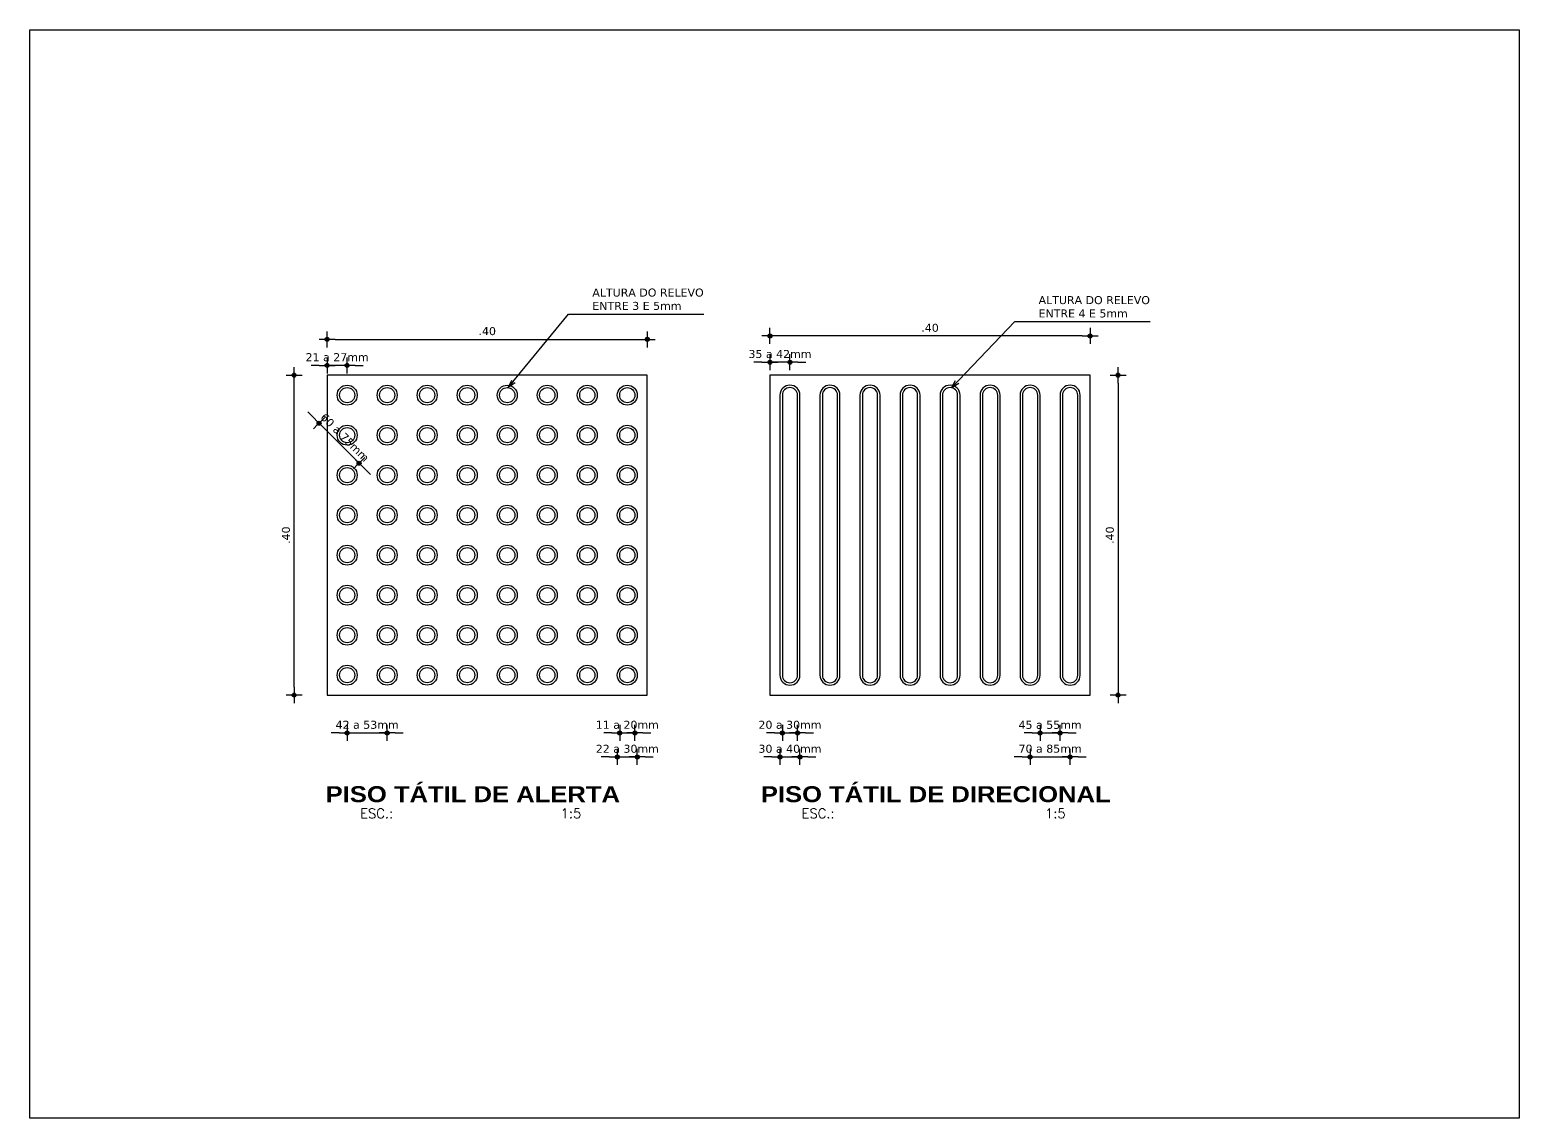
# Model space of a CAD drawing. Header units: millimetres. Extents: x 490 to 675, y -160 to -87.
# Drawn here: x 593.367 to 595.228, y -110.818 to -109.458 of the extents above; entities that cross this region are included whole.
import ezdxf
from ezdxf.enums import TextEntityAlignment as Align

# ---------------------------------------------------------------- set-up
doc = ezdxf.new("R2010")
doc.units = ezdxf.units.MM
doc.header["$LTSCALE"] = 2.5
for name, color, linetype in [('ARQ_Piso_tatil', 8, 'Continuous'), ('COTAS', 1, 'Continuous'), ('IND_TEXTOS', 1, 'Continuous'), ('TITULO', 2, 'Continuous'), ('TXAMB', 2, 'Continuous'), ('VISTA', 1, 'Continuous')]:
    doc.layers.add(name, color=color, linetype=linetype)
doc.styles.add('COTA100', font='ROMANS.SHX')
doc.styles.add('COTA200', font='ROMANS.SHX')
doc.styles.add('TIT200', font='')
doc.styles.add('VERDANA', font='verdana.ttf')
doc.styles.get('TIT200').set_extended_font_data('Arial Black')
doc.dimstyles.new('COTA005', dxfattribs={"dimtxt": 0.01, "dimasz": 0.01, "dimexe": 1.25, "dimexo": 0.625, "dimgap": 0.005, "dimtad": 1, "dimzin": 4, "dimdsep": 46, "dimtxsty": 'VERDANA', "dimblk": 'bola', "dimcen": -0.05, "dimse1": 1, "dimse2": 1, "dimclrd": 1, "dimclrt": 2, "dimadec": 0, "dimazin": 0, "dimtfac": 1, "dimtix": 1, "dimtmove": 2, "dimatfit": 3, "dimldrblk": 'OPEN30', "dimfxl": 1.25, "dimtolj": 1, "dimarcsym": 0})
doc.dimstyles.new('COTA100', dxfattribs={"dimtxt": 0.18, "dimasz": 0.18, "dimexe": 0.05, "dimexo": 0.06, "dimgap": 0.1, "dimtad": 1, "dimzin": 4, "dimdsep": 46, "dimtxsty": 'COTA100', "dimblk": 'bola', "dimcen": 0.09, "dimdle": 0.05, "dimse1": 1, "dimse2": 1, "dimclrd": 256, "dimclrt": 2, "dimadec": 0, "dimazin": 0, "dimtfac": 1, "dimtix": 1, "dimtmove": 2, "dimatfit": 1, "dimldrblk": 'OPEN30', "dimfxl": 1, "dimtolj": 1, "dimtzin": 4, "dimarcsym": 0})

# ---------------------------------------------------------------- blocks, each defined once
blk = doc.blocks.new('PT_DIR')
at = {"layer": 'ARQ_Piso_tatil', "color": 0}
blk.add_lwpolyline([(-0.1, 0), (0.3, 0), (0.3, 0.4), (-0.1, 0.4)], close=True, dxfattribs=at)
for points in [[(-0.0625, 0.025), (-0.0625, 0.375, 1), (-0.0875, 0.375), (-0.0875, 0.025, 1)], [(-0.0655, 0.025), (-0.0655, 0.375, 1), (-0.0845, 0.375), (-0.0845, 0.025, 1)], [(-0.0125, 0.025), (-0.0125, 0.375, 1), (-0.0375, 0.375), (-0.0375, 0.025, 1)], [(-0.0155, 0.025), (-0.0155, 0.375, 1), (-0.0345, 0.375), (-0.0345, 0.025, 1)], [(0.0375, 0.025), (0.0375, 0.375, 1), (0.0125, 0.375), (0.0125, 0.025, 1)], [(0.0345, 0.025), (0.0345, 0.375, 1), (0.0155, 0.375), (0.0155, 0.025, 1)], [(0.0875, 0.025), (0.0875, 0.375, 1), (0.0625, 0.375), (0.0625, 0.025, 1)], [(0.0845, 0.025), (0.0845, 0.375, 1), (0.0655, 0.375), (0.0655, 0.025, 1)], [(0.1375, 0.025), (0.1375, 0.375, 1), (0.1125, 0.375), (0.1125, 0.025, 1)], [(0.1345, 0.025), (0.1345, 0.375, 1), (0.1155, 0.375), (0.1155, 0.025, 1)], [(0.1875, 0.025), (0.1875, 0.375, 1), (0.1625, 0.375), (0.1625, 0.025, 1)], [(0.1845, 0.025), (0.1845, 0.375, 1), (0.1655, 0.375), (0.1655, 0.025, 1)], [(0.2375, 0.025), (0.2375, 0.375, 1), (0.2125, 0.375), (0.2125, 0.025, 1)], [(0.2345, 0.025), (0.2345, 0.375, 1), (0.2155, 0.375), (0.2155, 0.025, 1)], [(0.2875, 0.025), (0.2875, 0.375, 1), (0.2625, 0.375), (0.2625, 0.025, 1)], [(0.2845, 0.025), (0.2845, 0.375, 1), (0.2655, 0.375), (0.2655, 0.025, 1)]]:
    blk.add_lwpolyline(points, format="xyb", close=True, dxfattribs=at)
blk = doc.blocks.new('PT_AZUL1')
at = {"color": 9}
blk.add_lwpolyline([(0.3, 0.4), (-0.1, 0.4), (-0.1, 0), (0.3, 0)], close=True, dxfattribs=at)
for centre, radius in [((-0.075, 0.375), 0.0125), ((-0.075, 0.375), 0.0095), ((-0.025, 0.375), 0.0125), ((-0.025, 0.375), 0.0095), ((0.025, 0.375), 0.0125), ((0.025, 0.375), 0.0095), ((0.075, 0.375), 0.0125), ((0.075, 0.375), 0.0095), ((0.125, 0.375), 0.0125), ((0.125, 0.375), 0.0095), ((0.175, 0.375), 0.0125), ((0.175, 0.375), 0.0095), ((0.225, 0.375), 0.0125), ((0.225, 0.375), 0.0095), ((0.275, 0.375), 0.0125), ((0.275, 0.375), 0.0095), ((-0.075, 0.325), 0.0125), ((-0.025, 0.325), 0.0125), ((0.025, 0.325), 0.0125), ((0.075, 0.325), 0.0125), ((0.125, 0.325), 0.0125), ((0.175, 0.325), 0.0125), ((0.225, 0.325), 0.0125), ((0.275, 0.325), 0.0125), ((-0.075, 0.325), 0.0095), ((-0.025, 0.325), 0.0095), ((0.025, 0.325), 0.0095), ((0.075, 0.325), 0.0095), ((0.125, 0.325), 0.0095), ((0.175, 0.325), 0.0095), ((0.225, 0.325), 0.0095), ((0.275, 0.325), 0.0095), ((-0.075, 0.275), 0.0125), ((-0.075, 0.275), 0.0095), ((-0.025, 0.275), 0.0125), ((-0.025, 0.275), 0.0095), ((0.025, 0.275), 0.0125), ((0.025, 0.275), 0.0095), ((0.075, 0.275), 0.0125), ((0.075, 0.275), 0.0095), ((0.125, 0.275), 0.0125), ((0.125, 0.275), 0.0095), ((0.175, 0.275), 0.0125), ((0.175, 0.275), 0.0095), ((0.225, 0.275), 0.0125), ((0.225, 0.275), 0.0095), ((0.275, 0.275), 0.0125), ((0.275, 0.275), 0.0095), ((-0.075, 0.225), 0.0125), ((-0.075, 0.225), 0.0095), ((-0.025, 0.225), 0.0125), ((-0.025, 0.225), 0.0095), ((0.025, 0.225), 0.0125), ((0.025, 0.225), 0.0095), ((0.075, 0.225), 0.0125), ((0.075, 0.225), 0.0095), ((0.125, 0.225), 0.0125), ((0.125, 0.225), 0.0095), ((0.175, 0.225), 0.0125), ((0.175, 0.225), 0.0095), ((0.225, 0.225), 0.0125), ((0.225, 0.225), 0.0095), ((0.275, 0.225), 0.0125), ((0.275, 0.225), 0.0095), ((-0.075, 0.175), 0.0125), ((-0.025, 0.175), 0.0125), ((0.025, 0.175), 0.0125), ((0.075, 0.175), 0.0125), ((0.125, 0.175), 0.0125), ((0.175, 0.175), 0.0125), ((0.225, 0.175), 0.0125), ((0.275, 0.175), 0.0125), ((-0.075, 0.175), 0.0095), ((-0.025, 0.175), 0.0095), ((0.025, 0.175), 0.0095), ((0.075, 0.175), 0.0095), ((0.125, 0.175), 0.0095), ((0.175, 0.175), 0.0095), ((0.225, 0.175), 0.0095), ((0.275, 0.175), 0.0095), ((-0.075, 0.125), 0.0125), ((-0.075, 0.125), 0.0095), ((-0.025, 0.125), 0.0125), ((-0.025, 0.125), 0.0095), ((0.025, 0.125), 0.0125), ((0.025, 0.125), 0.0095), ((0.075, 0.125), 0.0125), ((0.075, 0.125), 0.0095), ((0.125, 0.125), 0.0125), ((0.125, 0.125), 0.0095), ((0.175, 0.125), 0.0125), ((0.175, 0.125), 0.0095), ((0.225, 0.125), 0.0125), ((0.225, 0.125), 0.0095), ((0.275, 0.125), 0.0125), ((0.275, 0.125), 0.0095), ((-0.075, 0.075), 0.0125), ((-0.075, 0.075), 0.0095), ((-0.025, 0.075), 0.0125), ((-0.025, 0.075), 0.0095), ((0.025, 0.075), 0.0125), ((0.025, 0.075), 0.0095), ((0.075, 0.075), 0.0125), ((0.075, 0.075), 0.0095), ((0.125, 0.075), 0.0125), ((0.125, 0.075), 0.0095), ((0.175, 0.075), 0.0125), ((0.175, 0.075), 0.0095), ((0.225, 0.075), 0.0125), ((0.225, 0.075), 0.0095), ((0.275, 0.075), 0.0125), ((0.275, 0.075), 0.0095), ((-0.075, 0.025), 0.0125), ((-0.025, 0.025), 0.0125), ((0.025, 0.025), 0.0125), ((0.075, 0.025), 0.0125), ((0.125, 0.025), 0.0125), ((0.175, 0.025), 0.0125), ((0.225, 0.025), 0.0125), ((0.275, 0.025), 0.0125), ((-0.075, 0.025), 0.0095), ((-0.025, 0.025), 0.0095), ((0.025, 0.025), 0.0095), ((0.075, 0.025), 0.0095), ((0.125, 0.025), 0.0095), ((0.175, 0.025), 0.0095), ((0.225, 0.025), 0.0095), ((0.275, 0.025), 0.0095)]:
    blk.add_circle(centre, radius, dxfattribs=at)
blk = doc.blocks.new('bola')
blk.add_hatch(color=0).paths.add_polyline_path([(-0.25, 0, 1), (0.25, 0, 1)])
at = {"color": 0}
for p, q in [((-1, 0), (-0.25, 0)), ((0, 1), (0, 0.25)), ((0.25, 0), (1, 0)), ((0, -0.25), (0, -1))]:
    blk.add_line(p, q, dxfattribs=at)
blk.add_circle((0, 0), 0.25, dxfattribs=at)
blk = doc.blocks.new('*D243')
at = {"layer": 'COTAS', "color": 1, "lineweight": -2}
for p, q in [((593.7539, -110.3368), (593.7439, -110.3368)), ((593.7639, -110.3368), (593.8139, -110.3368)), ((593.8239, -110.3368), (593.8339, -110.3368))]:
    blk.add_line(p, q, dxfattribs=at)
at = {"layer": 'DEFPOINTS', "color": 0}
for p in [(593.7639, -110.2645), (593.8139, -110.2645), (593.8139, -110.3368)]:
    blk.add_point(p, dxfattribs=at)
at = {"layer": 'COTAS', "color": 1, "lineweight": -2, "xscale": 0.01, "yscale": 0.01, "zscale": 0.01}
blk.add_blockref('bola', (593.7639, -110.3368), dxfattribs=at)
at = {"layer": 'COTAS', "color": 1, "lineweight": -2, "xscale": 0.01, "yscale": 0.01, "zscale": 0.01, "rotation": 180}
blk.add_blockref('bola', (593.8139, -110.3368), dxfattribs=at)
at = {"layer": 'COTAS', "color": 2, "insert": (593.7889, -110.3266), "char_height": 0.01, "attachment_point": 5, "style": 'VERDANA'}
blk.add_mtext('\\A1;42 a 53mm', dxfattribs=at)
blk = doc.blocks.new('_OPEN30')
at = {"color": 0, "linetype": 'ByBlock', "ltscale": 0.5}
for p, q in [((-1, 0.27), (0, 0)), ((0, 0), (-1, -0.27)), ((0, 0), (-1, 0))]:
    blk.add_line(p, q, dxfattribs=at)
blk = doc.blocks.new('*D244')
at = {"layer": 'COTAS', "color": 1, "lineweight": -2}
for p, q in [((594.0914, -110.3668), (594.0814, -110.3668)), ((594.1014, -110.3668), (594.1264, -110.3668)), ((594.1364, -110.3668), (594.1464, -110.3668))]:
    blk.add_line(p, q, dxfattribs=at)
at = {"layer": 'DEFPOINTS', "color": 0}
for p in [(594.1014, -110.2645), (594.1264, -110.2645), (594.1264, -110.3668)]:
    blk.add_point(p, dxfattribs=at)
at = {"layer": 'COTAS', "color": 1, "lineweight": -2, "xscale": 0.01, "yscale": 0.01, "zscale": 0.01}
blk.add_blockref('bola', (594.1014, -110.3668), dxfattribs=at)
at = {"layer": 'COTAS', "color": 1, "lineweight": -2, "xscale": 0.01, "yscale": 0.01, "zscale": 0.01, "rotation": 180}
blk.add_blockref('bola', (594.1264, -110.3668), dxfattribs=at)
at = {"layer": 'COTAS', "color": 2, "insert": (594.1139, -110.3566), "char_height": 0.01, "attachment_point": 5, "style": 'VERDANA'}
blk.add_mtext('\\A1;22 a 30mm', dxfattribs=at)
blk = doc.blocks.new('*D245')
at = {"layer": 'COTAS', "color": 1, "lineweight": -2}
for p, q in [((594.0944, -110.3368), (594.0844, -110.3368)), ((594.1044, -110.3368), (594.1234, -110.3368)), ((594.1334, -110.3368), (594.1434, -110.3368))]:
    blk.add_line(p, q, dxfattribs=at)
at = {"layer": 'DEFPOINTS', "color": 0}
for p in [(594.1044, -110.2645), (594.1234, -110.2645), (594.1234, -110.3368)]:
    blk.add_point(p, dxfattribs=at)
at = {"layer": 'COTAS', "color": 1, "lineweight": -2, "xscale": 0.01, "yscale": 0.01, "zscale": 0.01}
blk.add_blockref('bola', (594.1044, -110.3368), dxfattribs=at)
at = {"layer": 'COTAS', "color": 1, "lineweight": -2, "xscale": 0.01, "yscale": 0.01, "zscale": 0.01, "rotation": 180}
blk.add_blockref('bola', (594.1234, -110.3368), dxfattribs=at)
at = {"layer": 'COTAS', "color": 2, "insert": (594.1139, -110.3266), "char_height": 0.01, "attachment_point": 5, "style": 'VERDANA'}
blk.add_mtext('\\A1;11 a 20mm', dxfattribs=at)
blk = doc.blocks.new('*D246')
at = {"layer": 'COTAS', "color": 1, "lineweight": -2}
for p, q in [((593.7289, -109.8773), (593.7189, -109.8773)), ((593.7639, -109.8773), (593.7389, -109.8773)), ((593.7739, -109.8773), (593.7839, -109.8773))]:
    blk.add_line(p, q, dxfattribs=at)
at = {"layer": 'DEFPOINTS', "color": 0}
for p in [(593.7389, -109.8773), (593.7639, -109.927), (593.7389, -109.9345)]:
    blk.add_point(p, dxfattribs=at)
at = {"layer": 'COTAS', "color": 1, "lineweight": -2, "xscale": 0.01, "yscale": 0.01, "zscale": 0.01}
blk.add_blockref('bola', (593.7389, -109.8773), dxfattribs=at)
at = {"layer": 'COTAS', "color": 1, "lineweight": -2, "xscale": 0.01, "yscale": 0.01, "zscale": 0.01, "rotation": 180}
blk.add_blockref('bola', (593.7639, -109.8773), dxfattribs=at)
at = {"layer": 'COTAS', "color": 2, "insert": (593.7514, -109.8671), "char_height": 0.01, "attachment_point": 5, "style": 'VERDANA'}
blk.add_mtext('\\A1;21 a 27mm', dxfattribs=at)
blk = doc.blocks.new('*D247')
at = {"layer": 'COTAS', "color": 1, "lineweight": -2}
for p, q in [((593.7218, -109.9425), (593.7147, -109.9355)), ((593.7288, -109.9496), (593.7788, -109.9996)), ((593.7859, -110.0067), (593.793, -110.0138))]:
    blk.add_line(p, q, dxfattribs=at)
at = {"layer": 'DEFPOINTS', "color": 0}
for p in [(593.7639, -109.9145), (593.8139, -109.9645), (593.7788, -109.9996)]:
    blk.add_point(p, dxfattribs=at)
at = {"layer": 'COTAS', "color": 1, "lineweight": -2, "xscale": 0.01, "yscale": 0.01, "zscale": 0.01}
for p, rotation in [((593.7288, -109.9496), 315), ((593.7788, -109.9996), 135)]:
    blk.add_blockref('bola', p, dxfattribs=dict(at, rotation=rotation))
at = {"layer": 'COTAS', "color": 2, "insert": (593.761, -109.9674), "char_height": 0.01, "attachment_point": 5, "rotation": 315, "style": 'VERDANA'}
blk.add_mtext('\\A1;60 a 75mm', dxfattribs=at)
blk = doc.blocks.new('*D248')
at = {"layer": 'COTAS', "color": 1, "lineweight": -2}
for p, q in [((594.2821, -109.8733), (594.2721, -109.8733)), ((594.3171, -109.8733), (594.2921, -109.8733)), ((594.3271, -109.8733), (594.3371, -109.8733))]:
    blk.add_line(p, q, dxfattribs=at)
at = {"layer": 'DEFPOINTS', "color": 0}
for p in [(594.2921, -109.8733), (594.2921, -109.9056), (594.3171, -109.902)]:
    blk.add_point(p, dxfattribs=at)
at = {"layer": 'COTAS', "color": 1, "lineweight": -2, "xscale": 0.01, "yscale": 0.01, "zscale": 0.01}
blk.add_blockref('bola', (594.2921, -109.8733), dxfattribs=at)
at = {"layer": 'COTAS', "color": 1, "lineweight": -2, "xscale": 0.01, "yscale": 0.01, "zscale": 0.01, "rotation": 180}
blk.add_blockref('bola', (594.3171, -109.8733), dxfattribs=at)
at = {"layer": 'COTAS', "color": 2, "insert": (594.3046, -109.8631), "char_height": 0.01, "attachment_point": 5, "style": 'VERDANA'}
blk.add_mtext('\\A1;35 a 42mm', dxfattribs=at)
blk = doc.blocks.new('*D249')
at = {"layer": 'COTAS', "color": 1, "lineweight": -2}
for p, q in [((594.2976, -110.3368), (594.2876, -110.3368)), ((594.3076, -110.3368), (594.3266, -110.3368)), ((594.3366, -110.3368), (594.3466, -110.3368))]:
    blk.add_line(p, q, dxfattribs=at)
at = {"layer": 'DEFPOINTS', "color": 0}
for p in [(594.3076, -110.2645), (594.3266, -110.2645), (594.3266, -110.3368)]:
    blk.add_point(p, dxfattribs=at)
at = {"layer": 'COTAS', "color": 1, "lineweight": -2, "xscale": 0.01, "yscale": 0.01, "zscale": 0.01}
blk.add_blockref('bola', (594.3076, -110.3368), dxfattribs=at)
at = {"layer": 'COTAS', "color": 1, "lineweight": -2, "xscale": 0.01, "yscale": 0.01, "zscale": 0.01, "rotation": 180}
blk.add_blockref('bola', (594.3266, -110.3368), dxfattribs=at)
at = {"layer": 'COTAS', "color": 2, "insert": (594.3171, -110.3266), "char_height": 0.01, "attachment_point": 5, "style": 'VERDANA'}
blk.add_mtext('\\A1;20 a 30mm', dxfattribs=at)
blk = doc.blocks.new('*D250')
at = {"layer": 'COTAS', "color": 1, "lineweight": -2}
for p, q in [((594.2946, -110.3668), (594.2846, -110.3668)), ((594.3046, -110.3668), (594.3296, -110.3668)), ((594.3396, -110.3668), (594.3496, -110.3668))]:
    blk.add_line(p, q, dxfattribs=at)
at = {"layer": 'DEFPOINTS', "color": 0}
for p in [(594.3046, -110.2645), (594.3296, -110.2645), (594.3296, -110.3668)]:
    blk.add_point(p, dxfattribs=at)
at = {"layer": 'COTAS', "color": 1, "lineweight": -2, "xscale": 0.01, "yscale": 0.01, "zscale": 0.01}
blk.add_blockref('bola', (594.3046, -110.3668), dxfattribs=at)
at = {"layer": 'COTAS', "color": 1, "lineweight": -2, "xscale": 0.01, "yscale": 0.01, "zscale": 0.01, "rotation": 180}
blk.add_blockref('bola', (594.3296, -110.3668), dxfattribs=at)
at = {"layer": 'COTAS', "color": 2, "insert": (594.3171, -110.3566), "char_height": 0.01, "attachment_point": 5, "style": 'VERDANA'}
blk.add_mtext('\\A1;30 a 40mm', dxfattribs=at)
blk = doc.blocks.new('*D251')
at = {"layer": 'COTAS', "color": 1, "lineweight": -2}
for p, q in [((594.6196, -110.3368), (594.6096, -110.3368)), ((594.6296, -110.3368), (594.6546, -110.3368)), ((594.6646, -110.3368), (594.6746, -110.3368))]:
    blk.add_line(p, q, dxfattribs=at)
at = {"layer": 'DEFPOINTS', "color": 0}
for p in [(594.6296, -110.2645), (594.6546, -110.2645), (594.6546, -110.3368)]:
    blk.add_point(p, dxfattribs=at)
at = {"layer": 'COTAS', "color": 1, "lineweight": -2, "xscale": 0.01, "yscale": 0.01, "zscale": 0.01}
blk.add_blockref('bola', (594.6296, -110.3368), dxfattribs=at)
at = {"layer": 'COTAS', "color": 1, "lineweight": -2, "xscale": 0.01, "yscale": 0.01, "zscale": 0.01, "rotation": 180}
blk.add_blockref('bola', (594.6546, -110.3368), dxfattribs=at)
at = {"layer": 'COTAS', "color": 2, "insert": (594.6421, -110.3267), "char_height": 0.01, "attachment_point": 5, "style": 'VERDANA'}
blk.add_mtext('\\A1;45 a 55mm', dxfattribs=at)
blk = doc.blocks.new('*D252')
at = {"layer": 'COTAS', "color": 1, "lineweight": -2}
for p, q in [((594.6071, -110.3668), (594.5971, -110.3668)), ((594.6171, -110.3668), (594.6671, -110.3668)), ((594.6771, -110.3668), (594.6871, -110.3668))]:
    blk.add_line(p, q, dxfattribs=at)
at = {"layer": 'DEFPOINTS', "color": 0}
for p in [(594.6171, -110.2645), (594.6671, -110.2645), (594.6671, -110.3668)]:
    blk.add_point(p, dxfattribs=at)
at = {"layer": 'COTAS', "color": 1, "lineweight": -2, "xscale": 0.01, "yscale": 0.01, "zscale": 0.01}
blk.add_blockref('bola', (594.6171, -110.3668), dxfattribs=at)
at = {"layer": 'COTAS', "color": 1, "lineweight": -2, "xscale": 0.01, "yscale": 0.01, "zscale": 0.01, "rotation": 180}
blk.add_blockref('bola', (594.6671, -110.3668), dxfattribs=at)
at = {"layer": 'COTAS', "color": 2, "insert": (594.6421, -110.3565), "char_height": 0.01, "attachment_point": 5, "style": 'VERDANA'}
blk.add_mtext('\\A1;70 a 85mm', dxfattribs=at)
blk = doc.blocks.new('*D253')
at = {"layer": 'COTAS', "color": 1, "lineweight": -2}
blk.add_line((593.6977, -110.2795), (593.6977, -109.8995), dxfattribs=at)
at = {"layer": 'DEFPOINTS', "color": 0}
for p in [(593.6977, -109.8895), (593.7389, -109.8895), (593.8389, -110.2895)]:
    blk.add_point(p, dxfattribs=at)
at = {"layer": 'COTAS', "color": 1, "lineweight": -2, "xscale": 0.01, "yscale": 0.01, "zscale": 0.01}
for p, rotation in [((593.6977, -109.8895), 90), ((593.6977, -110.2895), 270)]:
    blk.add_blockref('bola', p, dxfattribs=dict(at, rotation=rotation))
at = {"layer": 'COTAS', "color": 2, "insert": (593.6875, -110.0895), "char_height": 0.01, "attachment_point": 5, "rotation": 90, "style": 'VERDANA'}
blk.add_mtext('\\A1;.40', dxfattribs=at)
blk = doc.blocks.new('*D254')
at = {"layer": 'COTAS', "color": 1, "lineweight": -2}
blk.add_line((593.7489, -109.8447), (594.1289, -109.8447), dxfattribs=at)
at = {"layer": 'DEFPOINTS', "color": 0}
for p in [(594.1389, -109.8447), (593.7389, -109.8895), (594.1389, -110.2895)]:
    blk.add_point(p, dxfattribs=at)
at = {"layer": 'COTAS', "color": 1, "lineweight": -2, "xscale": 0.01, "yscale": 0.01, "zscale": 0.01, "rotation": 180}
blk.add_blockref('bola', (593.7389, -109.8447), dxfattribs=at)
at = {"layer": 'COTAS', "color": 1, "lineweight": -2, "xscale": 0.01, "yscale": 0.01, "zscale": 0.01}
blk.add_blockref('bola', (594.1389, -109.8447), dxfattribs=at)
at = {"layer": 'COTAS', "color": 2, "insert": (593.9389, -109.8345), "char_height": 0.01, "attachment_point": 5, "style": 'VERDANA'}
blk.add_mtext('\\A1;.40', dxfattribs=at)
blk = doc.blocks.new('*D255')
at = {"layer": 'COTAS', "color": 1, "lineweight": -2}
blk.add_line((594.6821, -109.8405), (594.3021, -109.8405), dxfattribs=at)
at = {"layer": 'DEFPOINTS', "color": 0}
for p in [(594.2921, -109.8405), (594.2921, -109.8895), (594.6921, -109.9895)]:
    blk.add_point(p, dxfattribs=at)
at = {"layer": 'COTAS', "color": 1, "lineweight": -2, "xscale": 0.01, "yscale": 0.01, "zscale": 0.01, "rotation": 180}
blk.add_blockref('bola', (594.2921, -109.8405), dxfattribs=at)
at = {"layer": 'COTAS', "color": 1, "lineweight": -2, "xscale": 0.01, "yscale": 0.01, "zscale": 0.01}
blk.add_blockref('bola', (594.6921, -109.8405), dxfattribs=at)
at = {"layer": 'COTAS', "color": 2, "insert": (594.4921, -109.8303), "char_height": 0.01, "attachment_point": 5, "style": 'VERDANA'}
blk.add_mtext('\\A1;.40', dxfattribs=at)
blk = doc.blocks.new('*D256')
at = {"layer": 'COTAS', "color": 1, "lineweight": -2}
blk.add_line((594.727, -109.8995), (594.727, -110.2795), dxfattribs=at)
at = {"layer": 'DEFPOINTS', "color": 0}
for p in [(594.6921, -109.8895), (594.3921, -110.2895), (594.727, -110.2895)]:
    blk.add_point(p, dxfattribs=at)
at = {"layer": 'COTAS', "color": 1, "lineweight": -2, "xscale": 0.01, "yscale": 0.01, "zscale": 0.01}
for p, rotation in [((594.727, -109.8895), 90), ((594.727, -110.2895), 270)]:
    blk.add_blockref('bola', p, dxfattribs=dict(at, rotation=rotation))
at = {"layer": 'COTAS', "color": 2, "insert": (594.7168, -110.0895), "char_height": 0.01, "attachment_point": 5, "rotation": 90, "style": 'VERDANA'}
blk.add_mtext('\\A1;.40', dxfattribs=at)

msp = doc.modelspace()

# ---------------------------------------------------------------- linework, layer by layer
at = {"layer": 'TXAMB', "color": 6}
msp.add_lwpolyline([(593.3674, -109.4577), (595.2281, -109.4577), (595.2281, -110.8184), (593.3674, -110.8184)], close=True, dxfattribs=at)

# ---------------------------------------------------------------- block references
at = {"layer": 'VISTA', "color": 8}
for name, p in [('PT_AZUL1', (593.8389, -110.2895)), ('PT_DIR', (594.3921, -110.2895))]:
    msp.add_blockref(name, p, dxfattribs=at)

# ---------------------------------------------------------------- texts
at = {"layer": 'IND_TEXTOS', "color": 2, "char_height": 0.01, "attachment_point": 7, "style": 'VERDANA'}
for s, insert in [('ALTURA DO RELEVO \\PENTRE 3 E 5mm', (594.0702, -109.8081)), ('ALTURA DO RELEVO \\PENTRE 4 E 5mm', (594.6277, -109.8175))]:
    msp.add_mtext(s, dxfattribs=dict(at, insert=insert))
at = {"layer": 'TITULO'}
for s, height, style, p in [('PISO TÁTIL DE ALERTA', 0.02, 'TIT200', (593.9209, -110.4133)), ('PISO TÁTIL DE DIRECIONAL', 0.02, 'TIT200', (594.4992, -110.4133)), ('ESC.:                       1:5', 0.012, 'COTA200', (593.9183, -110.4373)), ('ESC.:                             1:5', 0.012, 'COTA200', (594.4966, -110.4373))]:
    msp.add_text(s, height=height, dxfattribs=dict(at, style=style)).set_placement(p, align=Align.MIDDLE_CENTER)

# ---------------------------------------------------------------- dimensions: what is measured, and where the dimension line sits
at = {"layer": 'COTAS'}
for base, p1, p2, picture, middle in [((594.1389, -109.8447), (593.7389, -109.8895), (594.1389, -110.2895), '*D254', (593.9389, -109.8345)), ((594.2921, -109.8405), (594.6921, -109.9895), (594.2921, -109.8895), '*D255', (594.4921, -109.8303))]:
    dim = msp.add_linear_dim(base=base, p1=p1, p2=p2, dimstyle='COTA005', dxfattribs=at)
    dim.commit()
    dim.dimension.update_dxf_attribs({"geometry": picture, "text_midpoint": middle})
for base, p1, p2, text, picture, middle in [((593.7389, -109.8773), (593.7639, -109.927), (593.7389, -109.9345), '21 a 27mm', '*D246', (593.7514, -109.8671)), ((594.2921, -109.8733), (594.3171, -109.902), (594.2921, -109.9056), '35 a 42mm', '*D248', (594.3046, -109.8631)), ((593.8139, -110.3368), (593.7639, -110.2645), (593.8139, -110.2645), '42 a 53mm', '*D243', (593.7889, -110.3266)), ((594.1264, -110.3668), (594.1014, -110.2645), (594.1264, -110.2645), '22 a 30mm', '*D244', (594.1139, -110.3566)), ((594.1234, -110.3368), (594.1044, -110.2645), (594.1234, -110.2645), '11 a 20mm', '*D245', (594.1139, -110.3266)), ((594.3266, -110.3368), (594.3076, -110.2645), (594.3266, -110.2645), '20 a 30mm', '*D249', (594.3171, -110.3266)), ((594.3296, -110.3668), (594.3046, -110.2645), (594.3296, -110.2645), '30 a 40mm', '*D250', (594.3171, -110.3566)), ((594.6671, -110.3668), (594.6171, -110.2645), (594.6671, -110.2645), '70 a 85mm', '*D252', (594.6421, -110.3565)), ((594.6546, -110.3368), (594.6296, -110.2645), (594.6546, -110.2645), '45 a 55mm', '*D251', (594.6421, -110.3267))]:
    dim = msp.add_linear_dim(base=base, p1=p1, p2=p2, text=text, dimstyle='COTA005', dxfattribs=at)
    dim.commit()
    dim.dimension.update_dxf_attribs({"geometry": picture, "text_midpoint": middle})
for base, p1, p2, picture, middle in [((593.6977, -109.8895), (593.8389, -110.2895), (593.7389, -109.8895), '*D253', (593.6875, -110.0895)), ((594.727, -110.2895), (594.6921, -109.8895), (594.3921, -110.2895), '*D256', (594.7168, -110.0895))]:
    dim = msp.add_linear_dim(base=base, p1=p1, p2=p2, angle=90, dimstyle='COTA005', dxfattribs=at)
    dim.commit()
    dim.dimension.update_dxf_attribs({"geometry": picture, "text_midpoint": middle})
dim = msp.add_aligned_dim(p1=(593.7639, -109.9145), p2=(593.8139, -109.9645), distance=-0.0497, text='60 a 75mm', dimstyle='COTA005', dxfattribs=at)
dim.commit()
dim.dimension.update_dxf_attribs({"geometry": '*D247', "text_midpoint": (593.761, -109.9674)})

# ---------------------------------------------------------------- leaders
at = {"layer": 'IND_TEXTOS', "annotation_type": 0, "has_hookline": 1, "hookline_direction": 0, "text_width": 0.1395}
for points in [[(593.9652, -109.9051), (594.0406, -109.8131), (594.0652, -109.8131)], [(594.5191, -109.9052), (594.5981, -109.8225), (594.6227, -109.8225)]]:
    msp.add_leader(points, dimstyle='COTA100', override={"dimasz": 0.01, "dimgap": 0.005}, dxfattribs=at)

doc.saveas('drawing.dxf')
